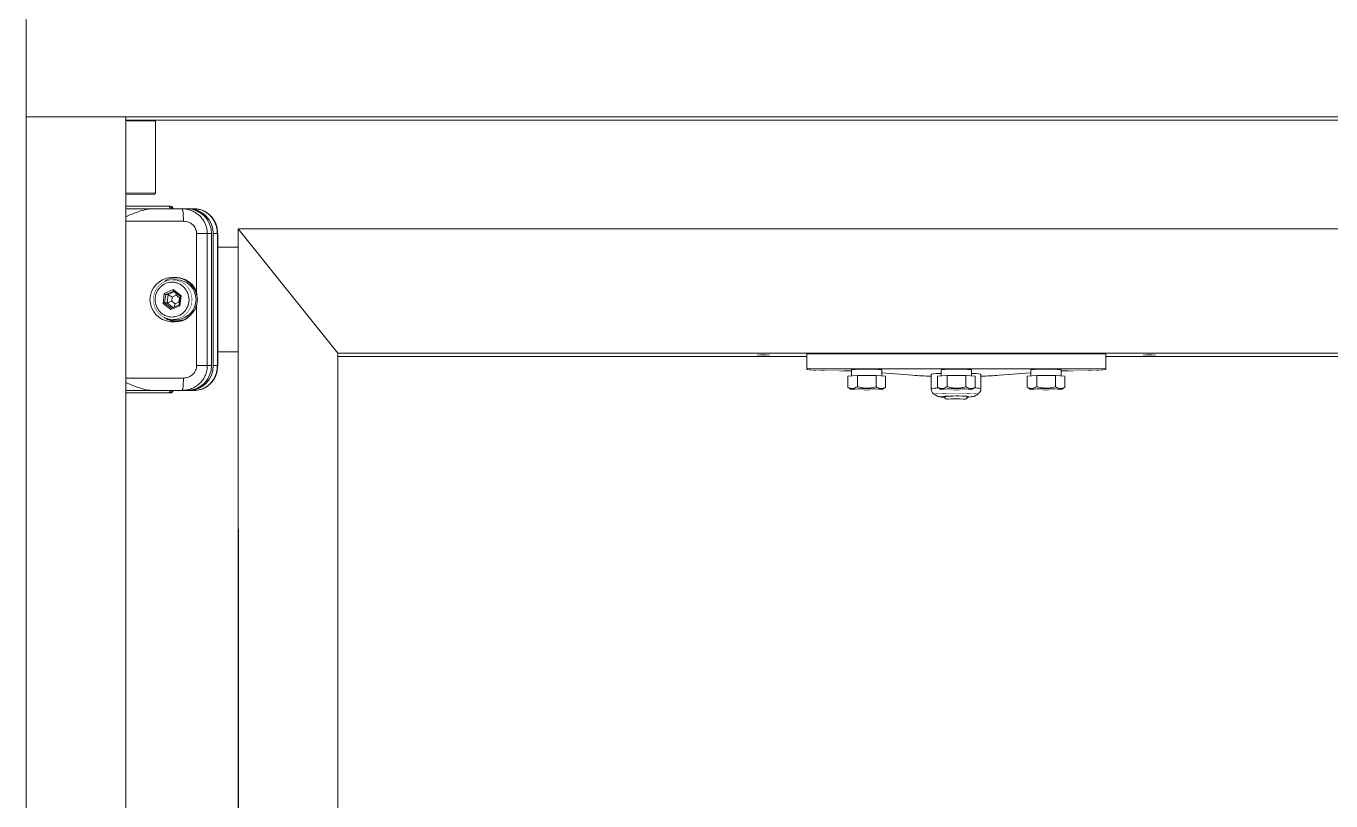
# Model space of a CAD drawing. Header units: millimetres. Extents: x -16985 to -606, y 2122 to 9380.
# Drawn here: x -13034 to -12510, y 6665 to 6976 of the extents above; entities that cross this region are included whole.
import ezdxf

# ---------------------------------------------------------------- set-up
doc = ezdxf.new("R2010")
doc.units = ezdxf.units.MM
for name, pattern in [('K5LT32768', [0]), ('K5LT32769', [0]), ('K5LT_THIN', [0])]:
    doc.linetypes.add(name, pattern=pattern)

msp = doc.modelspace()

# ---------------------------------------------------------------- linework, layer by layer
at = {"color": 7, "linetype": 'K5LT_THIN', "lineweight": 18}
for p, q in [((-13033.55, 6078.19), (-13033.55, 7287.19)), ((-13033.55, 6999.44), (-13033.55, 6939.5)), ((-11633.55, 6939.5), (-13033.55, 6939.5)), ((-12993.55, 6939.5), (-13033.55, 6939.5)), ((-13033.55, 6939.5), (-13033.55, 6078.19)), ((-12993.55, 6939.5), (-12993.55, 6078.19)), ((-11673.55, 6938.19), (-12993.55, 6938.19)), ((-12981.55, 6937.94), (-12993.55, 6937.94)), ((-12981.55, 6937.94), (-12981.8, 6938.19)), ((-12981.55, 6908.94), (-12981.55, 6937.94)), ((-12993.55, 6908.44), (-12982.05, 6908.44)), ((-12982.05, 6908.44), (-12981.55, 6908.94)), ((-12976.66, 6903.62), (-12993.55, 6903.62)), ((-12970.93, 6902.62), (-12983, 6902.62)), ((-12976.49, 6903.62), (-12975.95, 6903.62)), ((-12970.83, 6902.44), (-12970.93, 6902.62)), ((-12968.85, 6902.62), (-12970.93, 6902.62)), ((-12968.85, 6902.41), (-12970.92, 6902.52)), ((-12968.85, 6902.62), (-12968.14, 6902.62)), ((-12966.05, 6902.62), (-12968.14, 6902.62)), ((-12965.52, 6902.43), (-12966.05, 6902.62)), ((-12948.47, 6893.18), (-12948.37, 6894.5)), ((-12948.37, 6894.5), (-12908.36, 6844.55)), ((-12948.37, 6894.5), (-12405.37, 6894.5)), ((-12948.25, 6077.5), (-12948.37, 6894.5)), ((-12965.09, 6892.62), (-12965.09, 6868.37)), ((-12965.09, 6892.62), (-12960.79, 6892.62)), ((-12960.79, 6892.62), (-12960.79, 6839.62)), ((-12960.79, 6892.62), (-12959.13, 6892.62)), ((-12959.13, 6839.62), (-12959.13, 6892.62)), ((-12958.42, 6892.62), (-12958.42, 6839.62)), ((-12956.76, 6892.62), (-12958.42, 6892.62)), ((-12956.76, 6839.62), (-12956.76, 6892.62)), ((-12956.62, 6839.61), (-12956.62, 6892.62)), ((-12948.35, 6076.19), (-12948.47, 6893.18)), ((-12948.47, 6887.12), (-12956.62, 6887.12)), ((-12973.16, 6874.12), (-12974.69, 6874.12)), ((-12978.55, 6864.55), (-12978.06, 6868.56)), ((-12978.06, 6868.56), (-12974.44, 6870.13)), ((-12978.06, 6868.56), (-12977.49, 6868.21)), ((-12977.49, 6868.21), (-12974.39, 6869.55)), ((-12974.05, 6869.29), (-12976.55, 6868.21)), ((-12974.44, 6870.13), (-12971.31, 6867.68)), ((-12974.44, 6870.13), (-12974.39, 6869.55)), ((-12974.39, 6869.55), (-12971.71, 6867.46)), ((-12973.38, 6868.76), (-12973.3, 6867.84)), ((-12968.66, 6868.83), (-12968.64, 6868.76)), ((-12978.55, 6864.55), (-12977.92, 6864.77)), ((-12975.42, 6862.11), (-12978.55, 6864.55)), ((-12977.92, 6864.77), (-12977.49, 6868.21)), ((-12975.23, 6862.68), (-12977.92, 6864.77)), ((-12977.92, 6864.77), (-12976.97, 6864.77)), ((-12976.55, 6868.21), (-12977.49, 6868.21)), ((-12976.97, 6864.77), (-12976.55, 6868.21)), ((-12976.97, 6864.77), (-12975.06, 6865.45)), ((-12974.62, 6862.94), (-12976.97, 6864.77)), ((-12976.55, 6868.21), (-12974.85, 6867.16)), ((-12971.8, 6863.67), (-12975.42, 6862.11)), ((-12972.13, 6864.02), (-12975.23, 6862.68)), ((-12975.06, 6865.45), (-12974.85, 6867.16)), ((-12973.72, 6864.4), (-12975.06, 6865.45)), ((-12974.85, 6867.16), (-12973.3, 6867.84)), ((-12974.13, 6863.16), (-12973.72, 6864.4)), ((-12972.17, 6865.07), (-12973.72, 6864.4)), ((-12973.3, 6867.84), (-12971.96, 6866.79)), ((-12971.96, 6866.79), (-12972.17, 6865.07)), ((-12972.17, 6865.07), (-12972.02, 6864.91)), ((-12971.71, 6867.46), (-12972.13, 6864.02)), ((-12972.13, 6864.02), (-12971.8, 6863.67)), ((-12971.78, 6866.89), (-12971.96, 6866.79)), ((-12971.31, 6867.68), (-12971.8, 6863.67)), ((-12971.31, 6867.68), (-12971.71, 6867.46)), ((-12965.09, 6863.86), (-12965.09, 6839.62)), ((-12975.42, 6862.11), (-12975.23, 6862.68)), ((-12974.69, 6858.12), (-12973.16, 6858.12)), ((-12968.83, 6858.79), (-12969.07, 6858.67)), ((-12968.81, 6858.77), (-12969.04, 6859.33)), ((-12968.63, 6859.61), (-12968.41, 6859.06)), ((-12956.62, 6845.12), (-12948.46, 6845.12)), ((-12908.36, 6844.55), (-12445.36, 6844.55)), ((-12908.25, 6077.5), (-12908.36, 6844.55)), ((-12908.36, 6843.23), (-12720.04, 6843.23)), ((-12720.02, 6844.33), (-12720.04, 6844.11)), ((-12720.04, 6844.11), (-12720.03, 6838.11)), ((-12720.02, 6844.33), (-12720.02, 6838.33)), ((-12600.02, 6844.33), (-12720.02, 6844.33)), ((-12600.02, 6844.33), (-12600.02, 6838.33)), ((-12600.02, 6843.23), (-12445.46, 6843.23)), ((-12965.09, 6839.62), (-12960.79, 6839.62)), ((-12960.79, 6839.62), (-12959.13, 6839.62)), ((-12956.76, 6839.62), (-12958.42, 6839.62)), ((-12720.02, 6838.33), (-12720.03, 6838.11)), ((-12600.02, 6838.33), (-12720.02, 6838.33)), ((-12705.08, 6837.46), (-12702.15, 6837.46)), ((-12702.15, 6837.89), (-12702.15, 6835.5)), ((-12690.05, 6837.88), (-12689.96, 6837.88)), ((-12666.15, 6837.89), (-12666.15, 6835.5)), ((-12654.05, 6837.88), (-12653.97, 6837.88)), ((-12630.15, 6837.89), (-12630.15, 6835.5)), ((-12618.05, 6837.88), (-12617.97, 6837.88)), ((-12617.98, 6837.46), (-12615.09, 6837.46)), ((-12600.04, 6838.11), (-12600.02, 6838.33)), ((-12699.78, 6835.68), (-12703.56, 6835.4)), ((-12703.56, 6830.86), (-12703.56, 6835.4)), ((-12699.78, 6831.14), (-12699.78, 6835.68)), ((-12692.28, 6835.68), (-12699.78, 6835.68)), ((-12692.28, 6831.14), (-12692.28, 6835.68)), ((-12688.55, 6835.4), (-12692.28, 6835.68)), ((-12689.98, 6836.67), (-12677.62, 6835.71)), ((-12689.96, 6835.5), (-12689.96, 6835.91)), ((-12688.55, 6830.86), (-12688.55, 6835.4)), ((-12670.19, 6836.14), (-12670.18, 6830.32)), ((-12663.78, 6835.68), (-12667.56, 6835.4)), ((-12667.56, 6830.86), (-12667.56, 6835.4)), ((-12663.78, 6831.14), (-12663.78, 6835.68)), ((-12656.28, 6835.68), (-12663.78, 6835.68)), ((-12656.28, 6831.14), (-12656.28, 6835.68)), ((-12652.55, 6835.4), (-12656.28, 6835.68)), ((-12653.96, 6835.5), (-12653.96, 6835.91)), ((-12652.55, 6830.86), (-12652.55, 6835.4)), ((-12650.18, 6830.33), (-12650.19, 6836.15)), ((-12642.82, 6835.71), (-12630.15, 6836.68)), ((-12627.78, 6835.68), (-12631.56, 6835.4)), ((-12631.56, 6830.86), (-12631.56, 6835.4)), ((-12627.78, 6831.14), (-12627.78, 6835.68)), ((-12620.28, 6835.68), (-12627.78, 6835.68)), ((-12620.28, 6831.14), (-12620.28, 6835.68)), ((-12616.55, 6835.4), (-12620.28, 6835.68)), ((-12617.96, 6835.5), (-12617.96, 6835.91)), ((-12616.55, 6830.86), (-12616.55, 6835.4)), ((-12976.66, 6828.62), (-12993.55, 6828.62)), ((-12970.93, 6829.62), (-12983, 6829.62)), ((-12975.95, 6828.62), (-12976.49, 6828.62)), ((-12968.95, 6829.84), (-12970.93, 6829.62)), ((-12970.83, 6829.8), (-12970.93, 6829.62)), ((-12970.93, 6829.62), (-12968.85, 6829.62)), ((-12970.92, 6829.71), (-12968.85, 6829.83)), ((-12968.14, 6829.62), (-12968.85, 6829.62)), ((-12968.14, 6829.62), (-12966.05, 6829.62)), ((-12965.52, 6829.8), (-12966.05, 6829.62)), ((-12703.23, 6830.72), (-12703.56, 6830.86)), ((-12703.26, 6830.67), (-12702.23, 6830.08)), ((-12689.87, 6830.08), (-12688.84, 6830.68)), ((-12688.55, 6830.86), (-12688.85, 6830.7)), ((-12668.91, 6828.13), (-12667.16, 6827.13)), ((-12667.23, 6830.72), (-12667.56, 6830.86)), ((-12667.26, 6830.67), (-12666.23, 6830.08)), ((-12665.18, 6827.14), (-12664.18, 6826.15)), ((-12656.26, 6826.19), (-12655.28, 6827.2)), ((-12656.19, 6826.15), (-12655.19, 6827.14)), ((-12655.28, 6827.2), (-12655.19, 6827.14)), ((-12653.87, 6830.08), (-12652.84, 6830.68)), ((-12653.2, 6827.13), (-12651.46, 6828.13)), ((-12652.55, 6830.86), (-12652.85, 6830.7)), ((-12631.23, 6830.72), (-12631.56, 6830.86)), ((-12631.26, 6830.67), (-12630.23, 6830.08)), ((-12617.87, 6830.08), (-12616.84, 6830.68)), ((-12616.55, 6830.86), (-12616.85, 6830.7))]:
    msp.add_line(p, q, dxfattribs=at)
at = {"color": 8, "linetype": 'K5LT32768', "lineweight": 15, "true_color": 0x808080}
for p, q in [((-12993.55, 6902.62), (-12983, 6902.62)), ((-12993.55, 6897.62), (-12970.38, 6897.62)), ((-12956.65, 6892.62), (-12956.76, 6892.62)), ((-12956.65, 6839.62), (-12956.76, 6839.62)), ((-12970.38, 6834.62), (-12993.55, 6834.62)), ((-12983, 6829.62), (-12993.55, 6829.62)), ((-12668.93, 6828.16), (-12668.9, 6828.13))]:
    msp.add_line(p, q, dxfattribs=at)
at = {"color": 7, "linetype": 'K5LT_THIN', "const_width": 0.18}
for points in [[(-12993.55, 6908.94), (-12993, 6908.94), (-12990.7, 6908.94), (-12988.58, 6908.94), (-12986.68, 6908.94), (-12985.04, 6908.94), (-12983.69, 6908.94), (-12982.66, 6908.94), (-12981.96, 6908.94), (-12981.6, 6908.94), (-12981.55, 6908.94)], [(-12720.03, 6838.11), (-12719.86, 6838.01), (-12719.32, 6837.91), (-12718.42, 6837.82), (-12717.2, 6837.73), (-12715.68, 6837.65), (-12713.89, 6837.58), (-12711.89, 6837.53), (-12709.72, 6837.49), (-12707.43, 6837.47), (-12705.08, 6837.46)], [(-12615.09, 6837.46), (-12612.74, 6837.47), (-12610.45, 6837.49), (-12608.27, 6837.53), (-12606.26, 6837.58), (-12604.46, 6837.65), (-12602.93, 6837.73), (-12601.69, 6837.82), (-12600.79, 6837.91), (-12600.23, 6838.01), (-12600.04, 6838.11)], [(-12655.4, 6826.93), (-12654.73, 6826.96), (-12653.89, 6827.02), (-12653.36, 6827.09), (-12653.18, 6827.15), (-12653.35, 6827.22), (-12653.87, 6827.29), (-12654.7, 6827.34), (-12655.8, 6827.39), (-12657.13, 6827.43), (-12658.6, 6827.45), (-12660.16, 6827.46), (-12661.72, 6827.45), (-12663.2, 6827.43), (-12664.53, 6827.39), (-12665.64, 6827.34), (-12666.48, 6827.29), (-12667, 6827.22), (-12667.18, 6827.15)], [(-12664.1, 6826.12), (-12664.16, 6826.17), (-12663.82, 6826.23), (-12663.13, 6826.27), (-12662.16, 6826.31), (-12660.98, 6826.33), (-12659.73, 6826.33), (-12658.53, 6826.31), (-12657.48, 6826.28), (-12656.7, 6826.24), (-12656.26, 6826.19)], [(-12656.26, 6826.19), (-12656.21, 6826.14), (-12656.54, 6826.08), (-12657.23, 6826.04), (-12658.21, 6826), (-12659.38, 6825.98), (-12660.63, 6825.98), (-12661.84, 6825.99), (-12662.88, 6826.02), (-12663.66, 6826.07), (-12664.1, 6826.12)]]:
    msp.add_lwpolyline(points, dxfattribs=at)
for points in [[(-12977.71, 6873.49), (-12976.1, 6873.99), (-12974.42, 6874.11), (-12972.76, 6873.86), (-12971.19, 6873.26), (-12969.78, 6872.31), (-12968.6, 6871.08), (-12967.7, 6869.61), (-12967.14, 6867.99), (-12966.92, 6866.27), (-12967.07, 6864.55), (-12967.58, 6862.9), (-12968.42, 6861.4), (-12969.55, 6860.12), (-12970.92, 6859.12), (-12972.47, 6858.45), (-12974.13, 6858.14), (-12975.8, 6858.2), (-12977.43, 6858.63), (-12978.93, 6859.41), (-12980.23, 6860.51), (-12981.28, 6861.86), (-12982.01, 6863.42), (-12982.4, 6865.1), (-12982.44, 6866.83), (-12982.11, 6868.53), (-12981.43, 6870.11), (-12980.44, 6871.51), (-12979.18, 6872.65)], [(-12737.56, 6843.78), (-12736.6, 6843.79), (-12735.79, 6843.81), (-12735.25, 6843.85), (-12735.05, 6843.89), (-12735.24, 6843.93), (-12735.78, 6843.97), (-12736.59, 6843.99), (-12737.54, 6844), (-12738.5, 6843.99), (-12739.31, 6843.97), (-12739.86, 6843.93), (-12740.05, 6843.89), (-12739.87, 6843.85), (-12739.33, 6843.81), (-12738.52, 6843.79)], [(-12582.56, 6843.78), (-12581.6, 6843.79), (-12580.79, 6843.81), (-12580.25, 6843.85), (-12580.05, 6843.89), (-12580.24, 6843.93), (-12580.78, 6843.97), (-12581.59, 6843.99), (-12582.54, 6844), (-12583.5, 6843.99), (-12584.31, 6843.97), (-12584.86, 6843.93), (-12585.05, 6843.89), (-12584.87, 6843.85), (-12584.33, 6843.81), (-12583.52, 6843.79)], [(-12702.25, 6830.1), (-12702.07, 6830.17), (-12701.53, 6830.23), (-12700.68, 6830.28), (-12699.56, 6830.33), (-12698.23, 6830.36), (-12696.78, 6830.37), (-12695.28, 6830.37), (-12693.83, 6830.36), (-12692.51, 6830.33), (-12691.4, 6830.28), (-12690.55, 6830.23), (-12690.03, 6830.17), (-12689.85, 6830.1), (-12690.04, 6830.04), (-12690.57, 6829.98), (-12691.42, 6829.92), (-12692.55, 6829.88), (-12693.87, 6829.85), (-12695.32, 6829.83), (-12696.82, 6829.83), (-12698.27, 6829.85), (-12699.59, 6829.88), (-12700.7, 6829.92), (-12701.55, 6829.98), (-12702.08, 6830.04)], [(-12666.25, 6830.1), (-12666.07, 6830.17), (-12665.53, 6830.23), (-12664.68, 6830.28), (-12663.56, 6830.33), (-12662.23, 6830.36), (-12660.78, 6830.37), (-12659.28, 6830.37), (-12657.83, 6830.36), (-12656.51, 6830.33), (-12655.4, 6830.28), (-12654.55, 6830.23), (-12654.03, 6830.17), (-12653.85, 6830.1), (-12654.04, 6830.04), (-12654.57, 6829.98), (-12655.42, 6829.92), (-12656.55, 6829.88), (-12657.87, 6829.85), (-12659.32, 6829.83), (-12660.82, 6829.83), (-12662.27, 6829.85), (-12663.59, 6829.88), (-12664.71, 6829.92), (-12665.55, 6829.98), (-12666.08, 6830.04)], [(-12630.25, 6830.1), (-12630.07, 6830.17), (-12629.53, 6830.23), (-12628.68, 6830.28), (-12627.56, 6830.33), (-12626.23, 6830.36), (-12624.78, 6830.37), (-12623.28, 6830.37), (-12621.83, 6830.36), (-12620.51, 6830.33), (-12619.4, 6830.28), (-12618.55, 6830.23), (-12618.03, 6830.17), (-12617.85, 6830.1), (-12618.04, 6830.04), (-12618.57, 6829.98), (-12619.42, 6829.92), (-12620.55, 6829.88), (-12621.87, 6829.85), (-12623.32, 6829.83), (-12624.82, 6829.83), (-12626.27, 6829.85), (-12627.59, 6829.88), (-12628.71, 6829.92), (-12629.55, 6829.98), (-12630.08, 6830.04)]]:
    msp.add_lwpolyline(points, close=True, dxfattribs=at)
at = {"color": 8, "linetype": 'K5LT32769', "true_color": 0x808080, "const_width": 0.18}
msp.add_lwpolyline([(-12651.47, 6828.13), (-12651.48, 6828.2), (-12651.83, 6828.28), (-12652.52, 6828.35), (-12653.53, 6828.41), (-12654.8, 6828.47), (-12656.3, 6828.51), (-12657.96, 6828.53), (-12659.71, 6828.54), (-12661.48, 6828.54), (-12663.2, 6828.52), (-12664.79, 6828.49), (-12666.19, 6828.44), (-12667.35, 6828.38), (-12668.21, 6828.31), (-12668.75, 6828.24), (-12668.93, 6828.16)], dxfattribs=at)
at = {"color": 7, "linetype": 'K5LT_THIN', "lineweight": 18}
for centre, radius, start, end in [((-12975.55, 6902.62), 1, 0, 90), ((-12968.99, 6892.76), 9.86, 359.1865, 89.1627), ((-12968.28, 6892.76), 9.86, 359.1865, 89.1627), ((-12973.33, 6866.12), 8, 271.2627, 88.7373), ((-12968.99, 6839.48), 9.86, 270.8373, 0.8135), ((-12968.28, 6839.48), 9.86, 270.8373, 0.8135), ((-12695.87, 6780.75), 57.49, 84.1917, 96.2761), ((-12659.87, 6780.75), 57.49, 84.1917, 96.2761), ((-12623.87, 6780.75), 57.49, 84.1917, 96.2761), ((-12667.03, 6991.3), 155.95, 266.1087, 268.8417), ((-12666.81, 6820.68), 15.83, 87.6146, 102.3106), ((-12653.56, 6819.96), 16.53, 78.2261, 91.4556), ((-12653.47, 6993.57), 158.22, 271.1897, 273.8597), ((-12975.55, 6829.62), 1, 270, 0), ((-12665.2, 6835.71), 8.78, 256.9299, 271.5228), ((-12659.97, 6779.83), 47.59, 84.3504, 96.2833)]:
    msp.add_arc(centre, radius, start, end, dxfattribs=at)
at = {"color": 8, "linetype": 'K5LT32768', "lineweight": 15, "true_color": 0x808080}
for centre, radius, start, end in [((-12667.28, 6816.53), 14.09, 90.4259, 101.903), ((-12652.5, 6821.85), 8.79, 74.7307, 92.7511)]:
    msp.add_arc(centre, radius, start, end, dxfattribs=at)
at = {"color": 7, "linetype": 'K5LT_THIN', "lineweight": 18}
for centre, major_axis, ratio, start_param, end_param in [((-12974.31, 6866.12), (9.52, 0), 0.945311, 0.253552, 6.029633), ((-12696.05, 6834.85), (0.02, 17.01), 0.358601, -1.507872, -1.387562), ((-12696.05, 6838.94), (0.02, 17.01), 0.358601, -1.686736, -1.632856), ((-12660.05, 6834.85), (0.02, 17.01), 0.358601, -1.507872, -1.387562), ((-12660.05, 6838.94), (0.02, 17.01), 0.358601, -1.687523, -1.632856), ((-12624.05, 6834.85), (0.02, 17.01), 0.358601, -1.507872, -1.387562), ((-12624.05, 6838.94), (0.02, 17.01), 0.358601, -1.687523, -1.632856)]:
    msp.add_ellipse(centre, major_axis=major_axis, ratio=ratio, start_param=start_param, end_param=end_param, dxfattribs=at)
for points, knots in [([(-12983, 6902.62), (-12983.61, 6902.58), (-12984.83, 6902.5), (-12987.22, 6901.89), (-12990.12, 6900.88), (-12992.42, 6899.91), (-12993.55, 6899.43)], [0, 0, 0, 0, 0.189804, 0.384307, 0.696883, 1, 1, 1, 1]), ([(-12975.69, 6902.62), (-12975.7, 6902.73), (-12975.72, 6902.95), (-12975.89, 6903.25), (-12976.14, 6903.48), (-12976.41, 6903.6), (-12976.59, 6903.61), (-12976.66, 6903.62)], [0, 0, 0, 0, 0.214236, 0.428467, 0.642855, 0.857585, 1, 1, 1, 1]), ([(-12975.95, 6903.62), (-12975.84, 6903.61), (-12975.62, 6903.58), (-12975.33, 6903.41), (-12975.11, 6903.16), (-12975, 6902.88), (-12974.98, 6902.69), (-12974.98, 6902.62)], [0, 0, 0, 0, 0.215165, 0.430337, 0.645323, 0.859952, 1, 1, 1, 1]), ([(-12975.95, 6903.62), (-12975.69, 6903.62), (-12975.42, 6903.62), (-12975.56, 6903.62), (-12975.56, 6903.62)], [0, 0, 0, 0, 0.99395, 1, 1, 1, 1]), ([(-12970.93, 6902.62), (-12970.45, 6902.61), (-12969.78, 6902.59), (-12969.13, 6902.45), (-12968.95, 6902.41)], [0, 0, 0, 0, 0.722389, 1, 1, 1, 1]), ([(-12956.76, 6892.62), (-12956.8, 6893.27), (-12956.87, 6894.6), (-12957.43, 6896.49), (-12958.3, 6898.24), (-12959.26, 6899.5), (-12960.15, 6900.36), (-12960.86, 6900.93), (-12961.66, 6901.45), (-12962.69, 6901.97), (-12964.15, 6902.49), (-12965.35, 6902.57), (-12966.05, 6902.62)], [0, 0, 0, 0, 0.124479, 0.25095, 0.373176, 0.50131, 0.558996, 0.619853, 0.683886, 0.7511, 0.855667, 1, 1, 1, 1]), ([(-12956.62, 6892.53), (-12956.65, 6893.16), (-12956.7, 6894.42), (-12957.21, 6896.26), (-12958.02, 6897.98), (-12959.13, 6899.49), (-12960.49, 6900.76), (-12962.06, 6901.72), (-12963.79, 6902.36), (-12965, 6902.47), (-12965.6, 6902.53)], [0, 0, 0, 0, 0.122198, 0.245124, 0.368834, 0.493358, 0.618692, 0.744881, 0.87197, 1, 1, 1, 1]), ([(-12970.38, 6897.62), (-12969.68, 6897.54), (-12968.3, 6897.39), (-12966.53, 6896.22), (-12965.56, 6894.82), (-12965.15, 6893.57), (-12965.11, 6892.93), (-12965.09, 6892.62)], [0, 0, 0, 0, 0.260448, 0.516059, 0.762984, 0.88262, 1, 1, 1, 1]), ([(-12981.23, 6863.47), (-12981.47, 6864.32), (-12981.83, 6865.62), (-12981.65, 6867.45), (-12981.25, 6868.83), (-12980.59, 6870.09), (-12979.44, 6871.49), (-12977.6, 6872.74), (-12975.44, 6873.2), (-12973.67, 6873.04), (-12972.33, 6872.64), (-12971.1, 6871.96), (-12969.71, 6870.79), (-12969.08, 6869.6), (-12968.66, 6868.83)], [0, 0, 0, 0, 0.119765, 0.184204, 0.25, 0.315797, 0.380236, 0.5, 0.619765, 0.684204, 0.75, 0.815797, 0.880235, 1, 1, 1, 1]), ([(-12968.64, 6868.76), (-12968.39, 6867.88), (-12968.02, 6866.55), (-12968.23, 6864.7), (-12968.75, 6862.95), (-12970.02, 6861.01), (-12972.29, 6859.46), (-12974.96, 6858.94), (-12977.19, 6859.4), (-12978.75, 6860.27), (-12980.16, 6861.44), (-12980.8, 6862.66), (-12981.23, 6863.47)], [0, 0, 0, 0, 0.123938, 0.188058, 0.251752, 0.373923, 0.5, 0.626077, 0.748248, 0.811942, 0.876061, 1, 1, 1, 1]), ([(-12970.57, 6858.01), (-12970.85, 6857.91), (-12971.62, 6857.65), (-12972.97, 6857.52), (-12974.56, 6857.65), (-12975.99, 6858.04), (-12976.8, 6858.49), (-12977.13, 6858.67)], [0, 0, 0, 0, 0.13199, 0.357368, 0.591483, 0.835748, 1, 1, 1, 1]), ([(-12965.09, 6839.62), (-12965.11, 6839.3), (-12965.15, 6838.66), (-12965.55, 6837.42), (-12966.52, 6836.03), (-12968.27, 6834.85), (-12969.67, 6834.69), (-12970.38, 6834.62)], [0, 0, 0, 0, 0.117936, 0.237405, 0.481049, 0.735304, 1, 1, 1, 1]), ([(-12966.05, 6829.62), (-12965.61, 6829.64), (-12964.79, 6829.67), (-12963.61, 6829.94), (-12962.29, 6830.42), (-12960.87, 6831.24), (-12959.45, 6832.49), (-12958.3, 6833.99), (-12957.43, 6835.74), (-12956.87, 6837.63), (-12956.8, 6838.96), (-12956.76, 6839.62)], [0, 0, 0, 0, 0.091504, 0.169104, 0.249159, 0.380378, 0.498659, 0.626835, 0.74901, 0.875584, 1, 1, 1, 1]), ([(-12965.6, 6829.71), (-12965, 6829.76), (-12963.79, 6829.87), (-12962.06, 6830.51), (-12960.49, 6831.47), (-12959.13, 6832.74), (-12958.02, 6834.26), (-12957.21, 6835.97), (-12956.7, 6837.81), (-12956.65, 6839.08), (-12956.62, 6839.71)], [0, 0, 0, 0, 0.128029, 0.255122, 0.381313, 0.506638, 0.631144, 0.754852, 0.877794, 1, 1, 1, 1]), ([(-12993.55, 6832.81), (-12992.45, 6832.34), (-12990.15, 6831.36), (-12987.27, 6830.35), (-12984.85, 6829.74), (-12983.62, 6829.66), (-12983, 6829.62)], [0, 0, 0, 0, 0.295181, 0.615695, 0.80585, 1, 1, 1, 1]), ([(-12976.66, 6828.62), (-12976.55, 6828.63), (-12976.33, 6828.65), (-12976.04, 6828.82), (-12975.82, 6829.08), (-12975.71, 6829.36), (-12975.69, 6829.54), (-12975.69, 6829.62)], [0, 0, 0, 0, 0.215165, 0.430337, 0.645323, 0.859952, 1, 1, 1, 1]), ([(-12974.98, 6829.62), (-12974.99, 6829.5), (-12975.01, 6829.28), (-12975.18, 6828.98), (-12975.43, 6828.75), (-12975.7, 6828.63), (-12975.88, 6828.62), (-12975.95, 6828.62)], [0, 0, 0, 0, 0.214221, 0.428437, 0.64281, 0.857525, 1, 1, 1, 1]), ([(-12703.56, 6830.86), (-12703.23, 6830.71), (-12702.57, 6830.43), (-12701.28, 6830.34), (-12700.36, 6830.83), (-12699.78, 6831.14)], [0, 0, 0, 0, 0.264862, 0.535468, 1, 1, 1, 1]), ([(-12699.78, 6831.14), (-12699.5, 6831.06), (-12698.6, 6830.81), (-12697.03, 6830.55), (-12694.77, 6830.53), (-12693.2, 6830.91), (-12692.28, 6831.14)], [0, 0, 0, 0, 0.116774, 0.367803, 0.624915, 1, 1, 1, 1]), ([(-12692.28, 6831.14), (-12691.95, 6830.95), (-12691.3, 6830.56), (-12690.03, 6830.28), (-12689.12, 6830.63), (-12688.55, 6830.86)], [0, 0, 0, 0, 0.264862, 0.535468, 1, 1, 1, 1]), ([(-12670.18, 6830.52), (-12670.17, 6830.21), (-12670.15, 6829.65), (-12669.81, 6828.95), (-12669.39, 6828.46), (-12669.03, 6828.19), (-12668.85, 6828.1), (-12668.8, 6828.08)], [0, 0, 0, 0, 0.301059, 0.547942, 0.758333, 0.944182, 1, 1, 1, 1]), ([(-12667.56, 6830.86), (-12667.23, 6830.71), (-12666.57, 6830.43), (-12665.28, 6830.34), (-12664.36, 6830.83), (-12663.78, 6831.14)], [0, 0, 0, 0, 0.264862, 0.535468, 1, 1, 1, 1]), ([(-12663.78, 6831.14), (-12663.5, 6831.06), (-12662.6, 6830.81), (-12661.03, 6830.55), (-12658.77, 6830.53), (-12657.2, 6830.91), (-12656.28, 6831.14)], [0, 0, 0, 0, 0.116774, 0.367803, 0.624915, 1, 1, 1, 1]), ([(-12656.28, 6831.14), (-12655.95, 6830.95), (-12655.3, 6830.56), (-12654.03, 6830.28), (-12653.12, 6830.63), (-12652.55, 6830.86)], [0, 0, 0, 0, 0.264862, 0.535468, 1, 1, 1, 1]), ([(-12651.6, 6828.07), (-12651.51, 6828.11), (-12651.25, 6828.24), (-12650.8, 6828.63), (-12650.39, 6829.24), (-12650.17, 6829.86), (-12650.21, 6830.23), (-12650.22, 6830.34)], [0, 0, 0, 0, 0.119388, 0.350894, 0.609527, 0.895757, 1, 1, 1, 1]), ([(-12631.56, 6830.86), (-12631.23, 6830.71), (-12630.57, 6830.43), (-12629.28, 6830.34), (-12628.36, 6830.83), (-12627.78, 6831.14)], [0, 0, 0, 0, 0.264862, 0.535468, 1, 1, 1, 1]), ([(-12627.78, 6831.14), (-12627.5, 6831.06), (-12626.6, 6830.81), (-12625.03, 6830.55), (-12622.77, 6830.53), (-12621.21, 6830.91), (-12620.28, 6831.14)], [0, 0, 0, 0, 0.116774, 0.367803, 0.624915, 1, 1, 1, 1]), ([(-12620.28, 6831.14), (-12619.95, 6830.95), (-12619.3, 6830.56), (-12618.03, 6830.28), (-12617.12, 6830.63), (-12616.55, 6830.86)], [0, 0, 0, 0, 0.264862, 0.535468, 1, 1, 1, 1])]:
    msp.add_open_spline(points, degree=3, knots=knots, dxfattribs=at)
at = {"color": 8, "linetype": 'K5LT32768', "lineweight": 15, "true_color": 0x808080}
for points, knots in [([(-12970.38, 6897.62), (-12970.39, 6898.27), (-12970.41, 6899.59), (-12970.54, 6901.22), (-12970.69, 6902.25), (-12970.8, 6902.39), (-12970.83, 6902.44)], [0, 0, 0, 0, 0.283489, 0.566978, 0.850467, 1, 1, 1, 1]), ([(-12968.95, 6902.41), (-12968.73, 6902.36), (-12968.09, 6902.25), (-12966.83, 6901.8), (-12965.28, 6901), (-12963.72, 6899.74), (-12962.47, 6898.24), (-12961.51, 6896.49), (-12960.9, 6894.6), (-12960.83, 6893.27), (-12960.79, 6892.62)], [0, 0, 0, 0, 0.04859, 0.140256, 0.290507, 0.425944, 0.572711, 0.712606, 0.857538, 1, 1, 1, 1]), ([(-12964.89, 6868.19), (-12965.2, 6869.16), (-12965.86, 6871.17), (-12967.8, 6873.12), (-12969.73, 6874.25), (-12971.39, 6874.79), (-12973.13, 6874.98), (-12975.31, 6874.72), (-12977.09, 6874.22), (-12977.91, 6873.39), (-12977.98, 6873.33)], [0, 0, 0, 0, 0.178953, 0.371806, 0.475478, 0.581307, 0.687136, 0.790809, 0.983661, 1, 1, 1, 1]), ([(-12978.07, 6858.94), (-12977.65, 6858.66), (-12976.75, 6858.05), (-12975.16, 6857.5), (-12973.44, 6857.27), (-12971.2, 6857.39), (-12969.71, 6858.11), (-12968.74, 6858.58)], [0, 0, 0, 0, 0.150387, 0.327319, 0.50425, 0.677577, 1, 1, 1, 1]), ([(-12960.79, 6839.62), (-12960.83, 6838.96), (-12960.9, 6837.63), (-12961.51, 6835.74), (-12962.47, 6833.99), (-12963.52, 6832.74), (-12964.49, 6831.87), (-12965.27, 6831.3), (-12966.14, 6830.78), (-12967.27, 6830.27), (-12968.21, 6829.91), (-12968.86, 6829.85), (-12968.95, 6829.84)], [0, 0, 0, 0, 0.14249, 0.287261, 0.427172, 0.573847, 0.63988, 0.709543, 0.782841, 0.859781, 0.979476, 1, 1, 1, 1]), ([(-12970.38, 6834.62), (-12970.39, 6833.96), (-12970.41, 6832.65), (-12970.54, 6831.01), (-12970.69, 6829.98), (-12970.8, 6829.84), (-12970.83, 6829.8)], [0, 0, 0, 0, 0.283488, 0.566977, 0.850465, 1, 1, 1, 1])]:
    msp.add_open_spline(points, degree=3, knots=knots, dxfattribs=at)
at = {"color": 7, "linetype": 'K5LT_THIN', "lineweight": 18}
msp.add_open_spline([(-12965.09, 6868.37), (-12964.94, 6867.62), (-12964.63, 6866.12), (-12964.94, 6864.61), (-12965.09, 6863.86)], degree=3, dxfattribs=at)

doc.saveas('drawing.dxf')
